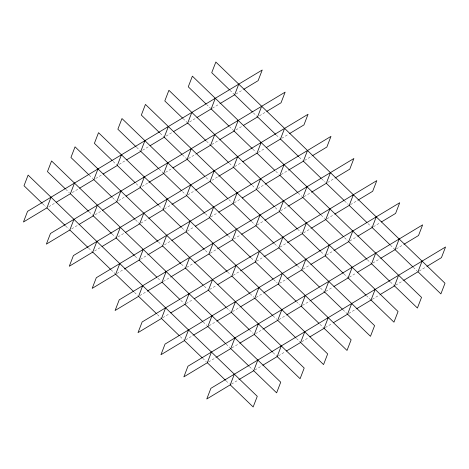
<?xml version="1.0" encoding="UTF-8"?>
<svg xmlns="http://www.w3.org/2000/svg" width="469" height="469" viewBox="0 0 469 469"><rect width="100%" height="100%" fill="white"/><g stroke="black" fill="none" stroke-linecap="round" stroke-linejoin="round"><path stroke-width="0.35" stroke-dasharray="2.35 1.76" d="M48.77 206.759L55.565 202.667M72.238 192.624L78.411 188.901M95.699 178.49L101.879 174.773M119.167 164.355L125.346 160.638M142.635 150.221L148.808 146.504M166.102 136.086L172.275 132.369M189.57 121.952L196.359 117.866M212.416 108.192L219.826 103.731M235.884 94.058L243.294 89.597M71.687 228.878L77.86 225.161M95.148 214.743L101.327 211.027M118.616 200.615L124.795 196.892M142.084 186.48L148.257 182.758M165.551 172.346L172.346 168.254M188.397 158.581L195.808 154.119M211.865 144.446L219.275 139.985M235.948 129.942L242.127 126.225M259.416 115.808L265.589 112.091M94.597 251.003L100.776 247.28M118.065 236.868L124.86 232.776M140.917 223.109L148.327 218.642M164.385 208.975L171.795 204.507M187.846 194.84L195.256 190.373M211.929 180.331L218.108 176.614M234.781 166.571L241.576 162.479M258.249 152.437L265.038 148.345M281.717 138.302L288.505 134.21M116.898 273.497L123.693 269.405M140.366 259.363L147.155 255.271M164.449 244.859L171.244 240.767M187.295 231.094L194.09 227.002M210.763 216.959L217.557 212.873M234.23 202.831L241.025 198.739M257.698 188.696L264.487 184.604M281.166 174.562L287.954 170.47M304.627 160.427L312.037 155.966M139.815 295.622L146.604 291.53M163.282 281.488L170.071 277.396M186.744 267.353L193.539 263.261M210.212 253.219L217.006 249.127M233.679 239.084L240.474 234.992M257.147 224.95L264.557 220.489M280.614 210.816L288.025 206.354M304.076 196.681L310.871 192.589M327.544 182.547L334.338 178.46M162.731 317.742L169.52 313.65M186.193 303.607L192.988 299.515M209.661 289.473L216.455 285.381M233.128 275.338L239.923 271.252M256.596 261.21L263.385 257.118M280.063 247.075L286.852 242.983M303.525 232.941L310.935 228.473M326.993 218.806L334.403 214.345M350.46 204.672L357.255 200.58M185.642 339.867L193.052 335.399M209.11 325.732L216.52 321.265M232.577 311.598L239.987 307.136M256.045 297.463L263.455 293.002M279.512 283.329L286.922 278.867M302.974 269.194L310.384 264.733M326.442 255.06L333.852 250.598M349.909 240.931L357.319 236.464M373.377 226.797L380.171 222.705M208.558 361.986L215.969 357.525M232.026 347.851L239.436 343.39M255.494 333.723L262.904 329.256M278.961 319.588L286.371 315.121M302.423 305.454L309.833 300.987M325.891 291.319L332.685 287.227M349.358 277.185L356.153 273.093M372.826 263.05L380.236 258.589M396.293 248.916L403.703 244.455M231.475 384.111L238.885 379.65M254.943 369.977L262.353 365.515M278.41 355.842L285.199 351.75M301.872 341.708L308.666 337.616M325.339 327.573L332.134 323.481M348.807 313.439L356.217 308.977M372.275 299.31L379.685 294.843M395.742 285.175L403.152 280.708M419.204 271.041L426.62 266.574M229.962 90.277L234.125 94.298M253.395 112.9L257.563 116.928M276.311 135.025L279.436 138.044M299.228 157.15L302.353 160.163M321.623 178.765L325.269 182.289M344.539 200.89L348.186 204.408M367.972 223.514L372.14 227.541M390.366 245.135L395.056 249.66M413.283 267.26L416.929 270.777M206.495 104.411L210.663 108.433M229.411 126.536L234.095 131.056M252.844 149.16L255.968 152.179M275.76 171.285L278.885 174.298M298.155 192.9L301.801 196.423M321.072 215.025L324.718 218.542M344.51 237.648L347.635 240.667M367.42 259.773L371.589 263.795M390.337 281.892L394.505 285.92M183.027 118.546L187.195 122.567M206.466 141.169L210.628 145.191M229.382 163.294L232.507 166.307M252.293 185.413L255.417 188.432M275.209 207.538L278.334 210.558M297.604 229.159L301.25 232.677M321.042 251.783L324.167 254.802M343.959 273.908L348.121 277.929M366.353 295.529L371.038 300.049M160.081 133.184L163.728 136.702M182.476 154.799L187.166 159.325M205.914 177.429L209.039 180.442M228.831 199.548L231.956 202.567M251.742 221.673L254.866 224.686M274.658 243.792L277.783 246.811M297.575 265.917L300.699 268.936M320.491 288.042L324.659 292.064M342.886 309.657L347.57 314.183M136.614 147.313L140.26 150.836M159.009 168.934L163.699 173.46M182.447 191.563L185.572 194.576M205.363 213.682L208.488 216.701M228.28 235.807L231.405 238.821M251.191 257.927L254.315 260.946M273.585 279.547L277.232 283.071M296.502 301.673L300.148 305.19M319.94 324.296L324.108 328.318M113.152 161.447L116.793 164.971M136.063 183.572L140.231 187.594M158.979 205.692L162.626 209.215M181.896 227.817L185.021 230.836M205.334 250.44L207.937 252.955M227.729 272.061L230.854 275.08M250.124 293.682L253.764 297.199M273.034 315.807L276.681 319.325M296.472 338.43L300.641 342.452M89.163 175.078L92.809 178.601M112.601 197.707L116.763 201.729M135.512 219.826L139.158 223.35M158.428 241.951L161.553 244.97M181.345 264.076L184.469 267.09M204.261 286.196L207.386 289.215M226.656 307.816L230.302 311.334M249.572 329.942L253.213 333.459M273.005 352.565L277.173 356.587M65.695 189.212L69.342 192.736M89.133 211.841L93.296 215.863M112.05 233.961L115.691 237.484M134.961 256.086L138.085 259.099M157.877 278.205L161.002 281.224M180.794 300.33L183.918 303.349M203.188 321.951L206.835 325.468M226.105 344.07L229.751 347.593M249.537 366.699L252.662 369.713M42.749 203.851L45.874 206.87M65.666 225.976L68.791 228.989M88.582 248.095L92.229 251.613M110.977 269.716L115.14 273.738M134.41 292.339L137.534 295.359M157.326 314.464L160.451 317.478M180.243 336.584L183.367 339.603M202.637 358.205L206.284 361.728M226.076 380.834L229.2 383.847"/><path stroke-width="0.7" d="M243.909 89.221L258.114 80.668L262.224 70.01L27.56 211.349L23.45 222.007L46.918 207.873L51.027 197.215M56.18 202.291L70.385 193.738L74.495 183.08M266.826 111.346L281.031 102.793L285.14 92.135L50.476 233.474L46.367 244.132L69.834 229.998L73.944 219.34M79.648 188.163L93.847 179.604L97.962 168.951M79.097 224.417L93.296 215.863L97.411 205.205M103.11 174.028L117.314 165.469L121.43 154.817M289.742 133.466L303.947 124.912L308.057 114.26L73.393 255.593L69.283 266.251L92.745 252.117L96.86 241.459M102.559 210.282L116.763 201.729L120.879 191.071M126.577 159.894L140.782 151.34L144.892 140.682M102.008 246.542L116.212 237.982L120.328 227.33M126.026 196.148L140.231 187.594L144.341 176.936M150.045 145.759L164.25 137.206L168.359 126.548M312.659 155.591L326.858 147.037L330.973 136.379L96.309 277.718L92.194 288.376L115.661 274.242L119.777 263.584M125.475 232.407L139.68 223.848L143.79 213.196M148.878 182.388L163.699 173.46L167.808 162.802M173.512 131.625L187.717 123.071L191.827 112.413M124.308 269.036L139.129 260.107L143.238 249.449M148.943 218.273L163.148 209.719L167.257 199.061M172.961 167.879L187.166 159.325L191.276 148.667M334.954 178.085L349.774 169.157L353.89 158.504L119.226 299.843L115.11 310.496L138.578 296.361L142.687 285.709M196.98 117.49L211.179 108.937L215.294 98.279M147.776 254.902L162.596 245.973L166.706 235.315M172.41 204.138L186.615 195.585L190.725 184.927M196.429 153.75L210.628 145.191L214.743 134.539M147.225 291.155L162.045 282.232L166.155 271.574M220.442 103.356L234.647 94.802L238.762 84.144M171.859 240.392L186.064 231.838L190.174 221.18M195.878 190.004L210.077 181.45L214.192 170.792M357.87 200.21L372.691 191.282L376.806 180.624L142.142 321.963L138.027 332.621L161.494 318.486L165.604 307.828M219.897 139.615L234.095 131.056L238.211 120.404M170.693 277.021L185.513 268.098L189.623 257.44M195.327 226.263L209.526 217.704L213.641 207.052M218.724 176.244L233.544 167.316L237.66 156.658M170.757 312.905L184.962 304.352L189.071 293.694M243.358 125.481L257.563 116.928L261.673 106.27M194.154 262.886L208.975 253.964L213.09 243.305M218.794 212.129L232.993 203.569L237.109 192.917M381.403 221.96L395.607 213.407L399.717 202.749L165.053 344.088L160.943 354.74L184.411 340.611L188.52 329.953M242.807 161.735L257.012 153.181L261.122 142.523M194.225 298.771L208.429 290.217L212.539 279.559M217.622 248.758L232.442 239.829L236.558 229.171M242.256 197.994L256.461 189.441L260.571 178.783M193.674 335.03L207.878 326.477L211.988 315.819M266.275 147.6L280.48 139.047L284.589 128.389M217.692 284.642L231.891 276.083L236.007 265.431M241.705 234.248L255.91 225.695L260.025 215.037M404.319 244.079L418.524 235.526L422.633 224.868L187.969 366.207L183.86 376.865L207.327 362.73L211.437 352.072M265.108 184.229L279.929 175.306L284.038 164.648M217.141 320.896L231.34 312.342L235.456 301.684M240.538 270.877L255.359 261.948L259.474 251.296M265.173 220.113L279.377 211.56L283.487 200.902M216.59 357.155L230.789 348.596L234.905 337.944M288.576 170.095L303.396 161.172L307.506 150.514M240.603 306.761L254.808 298.208L258.923 287.55M264.006 256.742L278.826 247.82L282.936 237.162M427.236 266.204L441.44 257.651L445.55 246.993L210.886 388.332L206.776 398.99L230.238 384.856L234.353 374.198M288.64 205.979L302.845 197.426L306.955 186.768M240.052 343.021L254.257 334.461L258.372 323.809M264.07 292.627L278.275 284.073L282.385 273.415M287.474 242.608L302.294 233.685L306.404 223.027M239.501 379.274L253.706 370.721L257.821 360.063M311.486 192.22L326.313 183.291L330.422 172.639M263.519 328.886L277.724 320.333L281.834 309.675M287.538 278.492L301.743 269.939L305.852 259.281M311.557 228.104L325.762 219.551L329.871 208.893M262.968 365.14L277.173 356.587L281.283 345.929M286.987 314.752L301.192 306.198L305.301 295.54M311.006 264.364L325.21 255.804L329.32 245.152M335.024 213.97L349.223 205.416L353.339 194.758M286.436 351.005L300.641 342.452L304.75 331.794M310.455 300.617L324.659 292.064L328.769 281.406M334.473 250.229L348.672 241.67L352.788 231.018M309.903 336.871L324.108 328.318L328.218 317.66M333.922 286.483L348.121 277.929L352.237 267.271M357.935 236.095L372.14 227.541L376.255 216.883M333.371 322.742L347.57 314.183L351.686 303.531M357.384 272.348L371.589 263.795L375.704 253.137M356.833 308.608L371.038 300.049L375.153 289.396M380.851 258.214L395.056 249.66L399.166 239.002M380.3 294.473L394.505 285.92L398.615 275.262M403.768 280.339L417.973 271.786L422.082 261.127M229.441 89.772L211.73 72.677L215.846 62.025L444.999 283.253L440.889 293.905L417.973 271.786M234.647 94.802L252.357 111.898M257.563 116.928L275.79 134.521M280.48 139.047L298.706 156.646M303.396 161.172L321.101 178.267M326.313 183.291L344.017 200.386M349.223 205.416L366.934 222.511M372.14 227.541L389.85 244.63M395.056 249.66L412.761 266.755M205.973 103.907L188.268 86.812L192.378 76.16L421.531 297.381L417.422 308.039L394.505 285.92M211.179 108.937L228.89 126.032M234.095 131.056L252.328 148.655M257.012 153.181L274.723 170.276M279.929 175.306L297.633 192.401M302.845 197.426L320.55 214.521M325.762 219.551L343.466 236.646M348.672 241.67L366.905 259.269M371.589 263.795L389.815 281.394M182.505 118.041L164.801 100.946L168.91 90.288L398.064 311.516L393.954 322.174L371.038 300.049M187.717 123.071L205.944 140.665M210.628 145.191L228.339 162.286M233.544 167.316L251.255 184.411M256.461 189.441L274.172 206.53M279.377 211.56L297.082 228.655M302.294 233.685L320.52 251.278M325.21 255.804L343.437 273.404M348.121 277.929L365.832 295.024M159.56 132.68L141.333 115.081L145.443 104.423L374.602 325.65L370.487 336.308L347.57 314.183M164.25 137.206L181.954 154.301M187.166 159.325L204.871 176.42M210.077 181.45L227.787 198.545M232.993 203.569L251.226 221.169M255.91 225.695L274.136 243.294M278.826 247.82L297.053 265.413M301.743 269.939L319.448 287.034M324.659 292.064L342.364 309.159M136.092 146.815L117.866 129.215L121.981 118.557L351.134 339.785L347.019 350.443L324.108 328.318M140.782 151.34L158.487 168.43M163.699 173.46L181.403 190.555M186.615 195.585L204.842 213.178M209.526 217.704L227.758 235.303M232.442 239.829L250.675 257.428M255.359 261.948L273.069 279.043M278.275 284.073L295.98 301.168M301.192 306.198L318.897 323.293M112.109 160.445L94.398 143.35L98.513 132.692L327.667 353.919L323.557 364.577L300.641 342.452M117.314 165.469L135.025 182.564M140.231 187.594L158.458 205.193M163.148 209.719L181.374 227.313M186.064 231.838L204.291 249.438M208.975 253.964L227.207 271.557M231.891 276.083L249.602 293.178M254.808 298.208L272.518 315.303M277.724 320.333L295.951 337.926M88.641 174.579L70.936 157.484L75.046 146.826L304.199 368.054L300.09 378.712L277.173 356.587M93.847 179.604L112.079 197.203M116.763 201.729L134.996 219.328M139.68 223.848L157.906 241.447M162.596 245.973L180.823 263.572M185.513 268.098L203.218 285.193M208.429 290.217L226.134 307.312M231.34 312.342L249.051 329.437M254.257 334.461L272.483 352.061M65.173 188.714L47.469 171.619L51.578 160.961L280.732 382.188L276.622 392.84L253.706 370.721M70.385 193.738L88.612 211.337M93.296 215.863L111.528 233.456M116.212 237.982L134.445 255.582M139.129 260.107L156.839 277.202M162.045 282.232L179.75 299.322M184.962 304.352L202.667 321.447M207.878 326.477L225.583 343.572M230.789 348.596L249.021 366.195M42.228 203.347L24.001 185.747L28.111 175.095L257.27 396.323L253.154 406.975L230.238 384.856M46.918 207.873L65.144 225.472M69.834 229.998L88.061 247.591M92.745 252.117L110.455 269.212M115.661 274.242L133.372 291.337M138.578 296.361L156.288 313.456M161.494 318.486L179.199 335.581M184.411 340.611L202.116 357.706M207.327 362.73L225.554 380.33"/></g></svg>
